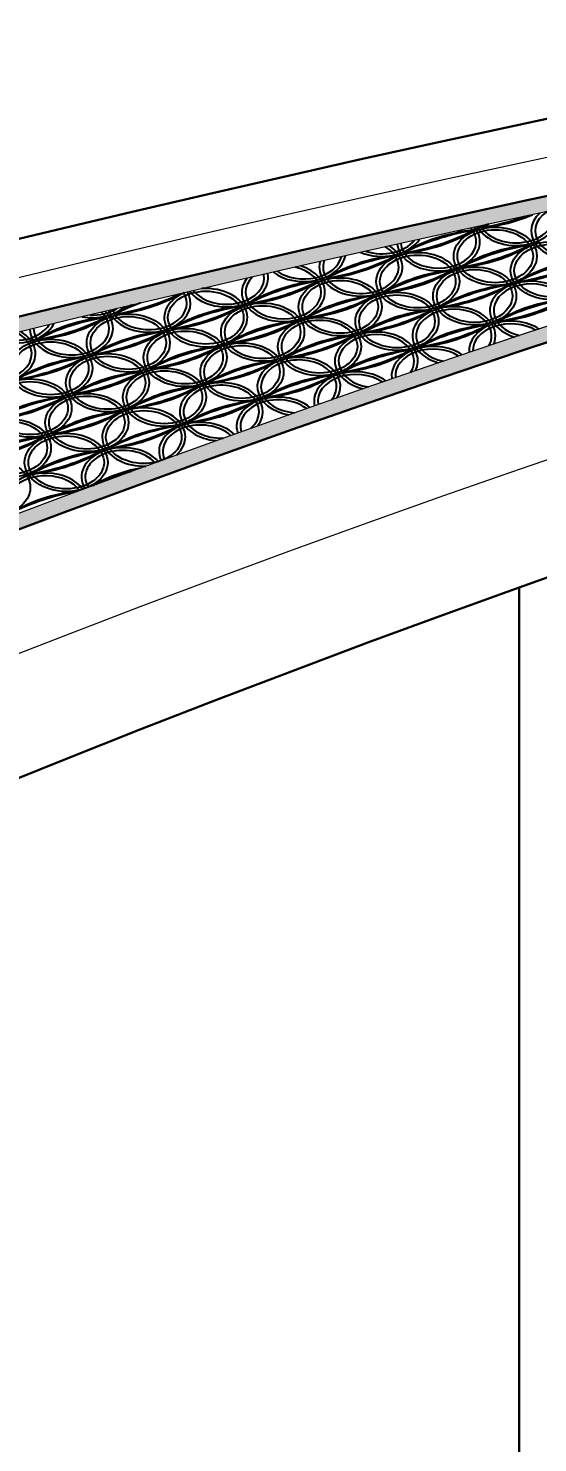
# Model space of a CAD drawing. Header units: millimetres. Extents: x 4628 to 974470, y 12613 to 383573.
# Drawn here: x 522099 to 528835, y 329766 to 348467 of the extents above; entities that cross this region are included whole.
import ezdxf

# ---------------------------------------------------------------- set-up
doc = ezdxf.new("R2010")
doc.units = ezdxf.units.MM
doc.linetypes.add('CENTER', pattern=[2, 1.25, -0.25, 0.25, -0.25])
for name, color, linetype, lineweight in [('标注', 3, 'Continuous', 18), ('桥 中心线', 5, 'CENTER', 15), ('桥 构造粗实', 1, 'Continuous', 30)]:
    doc.layers.add(name, color=color, linetype=linetype, lineweight=lineweight)
doc.styles.add('仿宋字', font='', dxfattribs={"width": 0.7})
doc.styles.get('仿宋字').set_extended_font_data('仿宋_GB2312')
doc.dimstyles.new('750', dxfattribs={"dimscale": 0, "dimtxt": 2.5, "dimasz": 1, "dimexe": 1, "dimexo": 1, "dimgap": 0, "dimtad": 0, "dimdec": 0, "dimlfac": 0.1, "dimrnd": 0.1, "dimzin": 12, "dimdsep": 46, "dimtxsty": '仿宋字', "dimblk": 'OBLIQUE', "dimcen": -1, "dimclrd": 256, "dimclre": 256, "dimclrt": 256, "dimadec": 4, "dimazin": 0, "dimtp": 2, "dimtm": 3, "dimtfac": 0.5, "dimtdec": 0, "dimtmove": 2, "dimatfit": 3, "dimldrblk": 'OBLIQUE', "dimfxl": 3, "dimfxlon": 1, "dimtvp": 0.7, "dimtolj": 1, "dimtzin": 12, "dimarcsym": 0})

# ---------------------------------------------------------------- blocks, each defined once
blk = doc.blocks.new('_Oblique')
at = {"color": 0, "linetype": 'ByBlock', "lineweight": -2}
blk.add_line((-0.5, -0.5), (0.5, 0.5), dxfattribs=at)
blk = doc.blocks.new('*D94')
at = {"layer": 'Defpoints', "color": 0}
for p in [(663589, 354869), (663589, 320810), (501589, 320390)]:
    blk.add_point(p, dxfattribs=at)
at = {"layer": '标注', "lineweight": -2}
for p, q in [((501589, 352869), (501589, 355869)), ((663589, 352869), (663589, 355869)), ((501589, 354869), (663589, 354869))]:
    blk.add_line(p, q, dxfattribs=at)
at = {"layer": '标注', "lineweight": -2, "xscale": 1000.0000020837, "yscale": 1000.0000020837, "zscale": 1000.0000020837, "rotation": 180}
blk.add_blockref('_Oblique', (501589, 354869), dxfattribs=at)
at = {"layer": '标注', "lineweight": -2, "xscale": 1000.0000020837, "yscale": 1000.0000020837, "zscale": 1000.0000020837}
blk.add_blockref('_Oblique', (663589, 354869), dxfattribs=at)
at = {"layer": '标注', "insert": (582589, 356619), "char_height": 2500, "attachment_point": 5, "style": '仿宋字'}
blk.add_mtext('\\A1;18×900', dxfattribs=at)
blk = doc.blocks.new('332323')
at = {"color": 8}
for centre, major_axis, start_param, end_param in [((48360, 24702), (550, 0), 2.482455, 7.5337), ((47608, 24894), (-550, 0), 6.643851, 9.662462), ((47608, 24894), (-500, 0), 6.649837, 9.656655), ((46923, 25922), (1697, 0), -1.433605, -1.009553), ((46570, 26451), (-2505, 0), 1.806196, 2.050687), ((48360, 24702), (500, 0), 2.322454, 7.693701), ((46583, 24559), (-550, 0), 6.372026, 9.945452), ((46583, 24559), (-500, 0), 6.349898, 9.967849), ((47268, 23530), (1697, 0), 1.707987, 2.30627), ((47620, 23001), (-2505, 0), -1.335396, -0.933532), ((45897, 25587), (-1697, 0), 1.707987, 2.30627), ((45545, 26116), (-2505, 0), 1.806196, 2.208061), ((47334, 24367), (-550, 0), 3.141593, 9.424778), ((46856, 25085), (-550, 0), 7.80659, 8.503155), ((47334, 24367), (-500, 0), 3.141593, 9.424778), ((48645, 23336), (-2505, 0), -0.978329, -0.933532), ((48293, 23865), (1697, 0), 2.254888, 2.30627), ((45557, 24224), (-550, 0), 6.094327, 10.234607), ((45831, 24750), (550, 0), 4.186087, 5.854132), ((45831, 24750), (500, 0), 4.280299, 5.759529), ((48019, 23339), (-1697, 0), -1.433605, -0.835323), ((48372, 22810), (-2505, 0), -1.335396, -0.933532), ((46649, 25396), (-1697, 0), 1.707987, 2.30627), ((46297, 25925), (2505, 0), -1.335396, -0.933532), ((44805, 24416), (550, 0), 3.882573, 6.169071), ((44805, 24416), (500, 0), 3.92827, 6.123279), ((45557, 24224), (-500, 0), 6.038813, 10.290619), ((46242, 23196), (1697, 0), 1.707987, 2.30627), ((46595, 22667), (-2505, 0), -1.335396, -0.933532), ((44872, 25253), (1697, 0), -1.433605, -0.835323), ((44520, 25781), (-2505, 0), 1.806196, 2.208061), ((48771, 23147), (-1697, 0), -1.433605, -0.835323), ((49123, 22618), (2505, 0), 1.806196, 2.208061), ((47401, 25204), (1697, 0), -1.433605, -0.835323), ((47049, 25733), (-2505, 0), 1.806196, 2.208061), ((43780, 24081), (-550, 0), 6.771282, 9.574585), ((43780, 24081), (-500, 0), 6.788119, 9.557745), ((44532, 23889), (550, 0), 2.63637, 7.421199), ((44532, 23889), (500, 0), 2.521513, 7.536056), ((46994, 23004), (-1697, 0), -1.433605, -0.835323), ((47346, 22475), (2505, 0), 1.806196, 2.208061), ((45624, 25061), (-1697, 0), 1.707987, 2.30627), ((45271, 25590), (-2505, 0), 1.806196, 2.208061), ((47061, 23841), (-550, 0), 3.141593, 9.424778), ((47061, 23841), (-500, 0), 3.141593, 9.424778), ((43506, 23555), (-550, 0), 5.263471, 11.087552), ((45217, 22861), (1697, 0), 1.707987, 2.30627), ((45569, 22332), (-2505, 0), -1.335396, -0.933532), ((43847, 24918), (-1697, 0), 1.707987, 2.30627), ((43494, 25447), (-2505, 0), 1.806196, 2.208061), ((47746, 22812), (1697, 0), 1.707987, 2.30627), ((48098, 22284), (-2505, 0), -1.335396, -0.933532), ((46375, 24870), (-1697, 0), 1.707987, 2.30627), ((46023, 25398), (2505, 0), -1.335396, -0.933532), ((47812, 23650), (-550, 0), 9.151971, 13.722793), ((47812, 23650), (-500, 0), 9.061545, 13.813219), ((42755, 23746), (-550, 0), 6.540591, 9.816202), ((42755, 23746), (500, 0), 3.392062, 6.681612), ((42069, 24775), (1697, 0), -1.433605, -0.863899), ((41717, 25304), (2505, 0), -1.335396, -0.958759), ((43506, 23555), (-500, 0), 3.141593, 9.424778), ((45969, 22669), (1697, 0), 1.707987, 2.30627), ((46321, 22141), (-2505, 0), -1.335396, -0.933532), ((44598, 24726), (-1697, 0), 1.707987, 2.30627), ((44246, 25255), (2505, 0), -1.335396, -0.933532), ((46035, 23506), (-550, 0), 3.141593, 9.424778), ((46035, 23506), (-500, 0), 3.141593, 9.424778), ((48498, 22621), (1697, 0), 1.707987, 2.30627), ((48850, 22092), (-2505, 0), -1.335396, -0.933532), ((47127, 24678), (-1697, 0), 1.707987, 2.30627), ((46775, 25207), (2505, 0), -1.335396, -0.933532), ((41729, 23412), (-550, 0), 6.317521, 10.050211), ((41729, 23412), (-500, 0), 6.286721, 10.081165), ((42003, 23938), (-550, 0), 7.608156, 8.753099), ((42481, 23220), (-550, 0), 3.141593, 9.424778), ((42003, 23938), (-500, 0), 7.789871, 8.571384), ((42481, 23220), (-500, 0), 3.141593, 9.424778), ((43792, 22189), (2505, 0), 2.044672, 2.208061), ((43440, 22718), (-1697, 0), -1.008124, -0.835323), ((44192, 22526), (1697, 0), 1.707987, 2.30627), ((44544, 21997), (-2505, 0), -1.335396, -0.933532), ((42821, 24583), (-1697, 0), 1.707987, 2.30627), ((42469, 25112), (2505, 0), -1.335396, -0.933532), ((46720, 22478), (-1697, 0), -1.433605, -0.835323), ((47073, 21949), (-2505, 0), -1.335396, -0.933532), ((45350, 24535), (-1697, 0), 1.707987, 2.30627), ((44998, 25064), (2505, 0), -1.335396, -0.933532), ((46787, 23315), (550, 0), 5.989936, 10.616389), ((46787, 23315), (500, 0), 5.893797, 10.712512), ((40978, 23603), (550, 0), 4.146889, 5.943022), ((40978, 23603), (500, 0), 4.228591, 5.860699), ((42414, 22383), (1697, 0), 1.707987, 2.30627), ((42767, 21854), (-2505, 0), -1.335396, -0.933532), ((41044, 24440), (1697, 0), -1.433605, -0.835323), ((40692, 24969), (2505, 0), -1.335396, -0.933532), ((43233, 23028), (-550, 0), 3.141593, 9.424778), ((44943, 22335), (-1697, 0), -1.433605, -0.835323), ((45296, 21806), (2505, 0), 1.806196, 2.208061), ((43573, 24392), (-1697, 0), 1.707987, 2.30627), ((43221, 24921), (-2505, 0), 1.806196, 2.208061), ((45762, 22980), (550, 0), 5.947139, 10.673794), ((47472, 22286), (-1697, 0), -1.433605, -0.835323), ((47824, 21757), (2505, 0), 1.806196, 2.208061), ((46102, 24343), (1697, 0), -1.433605, -0.835323), ((45750, 24872), (-2505, 0), 1.806196, 2.208061), ((47539, 23123), (550, 0), 0.818177, 3.216525), ((47539, 23123), (500, 0), 0.858022, 3.176932), ((40704, 23077), (-550, 0), 6.089678, 10.289143), ((40704, 23077), (-500, 0), 6.029961, 10.349186), ((43166, 22191), (-1697, 0), -1.433605, -0.835323), ((43518, 21663), (-2505, 0), -1.335396, -0.933532), ((41796, 24249), (-1697, 0), 1.707987, 2.30627), ((41444, 24777), (-2505, 0), 1.806196, 2.208061), ((43985, 22837), (-550, 0), 3.141593, 9.424778), ((45695, 22143), (-1697, 0), -1.433605, -0.835323), ((46047, 21614), (-2505, 0), -1.335396, -0.933532), ((44325, 24200), (-1697, 0), 1.707987, 2.30627), ((43972, 24729), (-2505, 0), 1.806196, 2.208061), ((45762, 22980), (500, 0), 5.83964, 10.781293), ((46513, 22789), (-550, 0), 3.936782, 6.396044), ((42141, 21857), (1697, 0), 1.707987, 2.30627), ((42493, 21328), (-2505, 0), -1.335396, -0.933532), ((40770, 23914), (-1697, 0), 1.707987, 2.30627), ((40418, 24443), (-2505, 0), 1.806196, 2.208061), ((42207, 22694), (-550, 0), 3.141593, 9.424778), ((42207, 22694), (-500, 0), 3.141593, 9.424778), ((43918, 22000), (-1697, 0), -1.433605, -0.835323), ((44270, 21471), (2505, 0), 1.806196, 2.208061), ((42548, 24057), (-1697, 0), 1.707987, 2.30627), ((42195, 24586), (-2505, 0), 1.806196, 2.208061), ((43985, 22837), (-500, 0), 3.141593, 9.424778), ((44736, 22645), (550, 0), 5.878476, 10.756975), ((44736, 22645), (500, 0), 5.750265, 10.885186), ((46447, 21952), (1697, 0), 1.707987, 2.30627), ((46799, 21423), (-2505, 0), -1.335396, -0.933532), ((45076, 24009), (-1697, 0), 1.707987, 2.30627), ((44724, 24538), (2505, 0), -1.335396, -0.933532), ((46513, 22789), (-500, 0), 3.97308, 6.360022), ((42893, 21665), (1697, 0), 1.707987, 2.30627), ((43245, 21136), (-2505, 0), -1.335396, -0.933532), ((41522, 23722), (1697, 0), -1.433605, -0.835323), ((41170, 24251), (2505, 0), -1.335396, -0.933532), ((42959, 22502), (-550, 0), 3.141593, 9.424778), ((42959, 22502), (-500, 0), 3.141593, 9.424778), ((44670, 21808), (1697, 0), 1.707987, 2.30627), ((45022, 21280), (-2505, 0), -1.335396, -0.933532), ((43299, 23866), (-1697, 0), 1.707987, 2.30627), ((42947, 24394), (2505, 0), -1.335396, -0.933532), ((45488, 22454), (550, 0), 0.756413, 3.307982), ((45488, 22454), (500, 0), 0.787493, 3.277188), ((43644, 21474), (-1697, 0), -1.433605, -0.835323), ((43997, 20945), (2505, 0), 1.806196, 2.208061), ((42274, 23531), (1697, 0), -1.433605, -0.835323), ((41922, 24060), (2505, 0), -1.335396, -0.933532), ((43711, 22311), (-550, 0), 8.91752, 14.015529), ((43711, 22311), (500, 0), 5.604909, 11.044955), ((45421, 21617), (1697, 0), 1.707987, 2.30627), ((45774, 21088), (-2505, 0), -1.335396, -0.933532), ((44051, 23674), (-1697, 0), 1.707987, 2.30627), ((43699, 24203), (2505, 0), -1.335396, -0.933532), ((41867, 21331), (-1697, 0), -1.433605, -0.835323), ((42219, 20802), (-2505, 0), -1.335396, -0.933532), ((40497, 23388), (1697, 0), -1.433605, -0.835323), ((40145, 23916), (-2505, 0), 1.806196, 2.208061), ((41934, 22168), (-500, 0), 3.141593, 9.424778), ((44396, 21282), (-1697, 0), -1.433605, -0.835323), ((44748, 20753), (2505, 0), 1.806196, 2.208061), ((43026, 23339), (1697, 0), -1.433605, -0.835323), ((42673, 23868), (-2505, 0), 1.806196, 2.208061), ((44463, 22119), (-550, 0), 3.844214, 6.517943), ((44463, 22119), (500, 0), 0.727049, 3.352209), ((42619, 21139), (-1697, 0), -1.433605, -0.835323), ((42971, 20610), (-2505, 0), -1.335396, -0.933532), ((41249, 23196), (-1697, 0), 1.707987, 2.30627), ((40896, 23725), (-2505, 0), 1.806196, 2.208061), ((42686, 21976), (-550, 0), 8.758485, 14.188871), ((42686, 21976), (-500, 0), 3.141593, 9.424778), ((43371, 20947), (1697, 0), 1.707987, 2.30627), ((43723, 20419), (-2505, 0), -1.335396, -0.933532), ((42000, 23005), (1697, 0), -1.433605, -0.835323), ((41648, 23533), (2505, 0), -1.335396, -0.933532), ((43437, 21785), (-550, 0), 3.776077, 6.600486), ((43437, 21785), (-500, 0), 3.792602, 6.584243), ((41594, 20804), (1697, 0), 1.707987, 2.30627), ((41946, 20275), (-2505, 0), -1.335396, -0.933532), ((40223, 22861), (-1697, 0), 1.707987, 2.30627), ((39871, 23390), (-2505, 0), 1.806196, 2.208061), ((42412, 21450), (550, 0), 0.552383, 3.555243), ((42345, 20613), (-1697, 0), -1.433605, -0.835323), ((42698, 20084), (-2505, 0), -1.335396, -0.933532), ((40975, 22670), (1697, 0), -1.433605, -0.835323), ((40623, 23199), (-2505, 0), 1.806196, 2.208061), ((42412, 21450), (500, 0), 0.559827, 3.548073), ((40635, 21307), (-550, 0), 3.141593, 9.424778), ((43097, 20421), (-1697, 0), -1.298906, -0.873652), ((43449, 19892), (-2505, 0), -1.191411, -0.979775), ((41387, 21115), (550, 0), 0.456202, 3.665524), ((41387, 21115), (500, 0), 0.453301, 3.668693), ((42072, 20087), (1697, 0), 1.722947, 2.30627), ((42424, 19558), (-2505, 0), -1.32132, -0.933532)]:
    blk.add_ellipse(centre, major_axis=major_axis, ratio=0.7, start_param=start_param, end_param=end_param, dxfattribs=at)
for centre, major_axis in [((48086, 24176), (550, 0)), ((48086, 24176), (500, 0)), ((46309, 24033), (550, 0)), ((46309, 24033), (500, 0)), ((45284, 23698), (550, 0)), ((45284, 23698), (500, 0)), ((44258, 23363), (550, 0)), ((44258, 23363), (500, 0)), ((43233, 23028), (500, 0)), ((45010, 23172), (550, 0)), ((45010, 23172), (500, 0)), ((41456, 22885), (550, 0)), ((41456, 22885), (500, 0)), ((41182, 22359), (550, 0)), ((41182, 22359), (500, 0)), ((41934, 22168), (550, 0)), ((40908, 21833), (550, 0)), ((40908, 21833), (500, 0)), ((41660, 21641), (550, 0)), ((41660, 21641), (500, 0))]:
    blk.add_ellipse(centre, major_axis=major_axis, ratio=0.7, dxfattribs=at)

msp = doc.modelspace()

# ---------------------------------------------------------------- hatches: boundary and pattern name
h = msp.add_hatch(color=8)
h.paths.add_polyline_path([(465800, 324759.2), (466798.6, 325222.9), (467797.1, 325682.5), (468795.6, 326138.2), (469794.1, 326589.9), (470792.5, 327037.6), (471791, 327481.3), (472789.5, 327921.1), (473788, 328356.8), (474786.4, 328788.6), (475784.9, 329216.4), (476783.3, 329640.2), (477781.8, 330060.1), (478780.2, 330475.9), (479778.6, 330887.8), (480777, 331295.7), (481775.4, 331699.6), (482773.8, 332099.5), (483772.2, 332495.4), (484770.6, 332887.4), (485769, 333275.4), (486767.4, 333659.4), (487765.8, 334039.4), (488764.1, 334415.4), (489762.5, 334787.4), (490760.9, 335155.5), (491759.2, 335519.6), (492757.5, 335879.7), (493755.9, 336235.8), (494754.2, 336588), (495752.5, 336936.1), (496750.9, 337280.3), (497749.2, 337620.5), (498747.5, 337956.7), (499745.8, 338289), (500744.1, 338617.2), (501742.3, 338941.5), (502740.6, 339261.8), (503738.9, 339578.1), (504737.2, 339890.4), (505735.4, 340198.8), (506733.7, 340503.1), (507731.9, 340803.5), (508730.2, 341100), (509728.4, 341392.4), (510726.6, 341680.8), (511724.9, 341965.3), (512723.1, 342245.8), (513721.3, 342522.3), (514719.5, 342794.8), (515717.7, 343063.4), (516715.9, 343327.9), (517714.1, 343588.5), (518712.3, 343845.1), (519710.5, 344097.8), (520708.7, 344346.4), (521706.8, 344591.1), (522705, 344831.8), (523703.2, 345068.5), (524701.3, 345301.2), (525699.5, 345530), (526697.6, 345754.8), (527695.8, 345975.6), (528693.9, 346192.4), (529692.1, 346405.2), (530690.2, 346614.1), (531688.3, 346818.9), (532686.4, 347019.8), (533684.6, 347216.8), (534682.7, 347409.7), (535680.8, 347598.7), (536678.9, 347783.6), (537677, 347964.6), (538675.1, 348141.7), (539496, 348284, -0.9291183), (539640.6, 347499.4), (539588.7, 347485.8), (538588.7, 347218.1), (537588.7, 346944), (536588.7, 346663.5), (535588.7, 346376.8), (534588.7, 346083.7), (533588.7, 345784.3), (532588.7, 345478.5), (531588.7, 345166.4), (530588.7, 344848), (529588.7, 344523.2), (528588.7, 344192.1), (527588.7, 343854.7), (526588.7, 343510.9), (525588.7, 343160.8), (524588.7, 342804.4), (523588.7, 342441.7), (522588.7, 342072.6), (521588.7, 341697.2), (520588.7, 341315.5), (519588.7, 340927.5), (518588.7, 340533.1), (517588.7, 340132.4), (516588.7, 339725.3), (515588.7, 339312), (514588.7, 338892.3), (513588.7, 338466.3), (512588.7, 338034), (511588.7, 337595.4), (510588.7, 337150.4), (509588.7, 336699.1), (508588.7, 336241.5), (507588.7, 335777.6), (506588.7, 335307.3), (505588.7, 334830.8), (504588.7, 334347.9), (503588.7, 333858.7), (502588.7, 333363.1), (501588.7, 332861.3), (500588.7, 332353.1), (499588.7, 331838.7), (498588.7, 331317.9), (497588.7, 330790.8), (496588.7, 330257.3), (495588.7, 329717.6), (494588.7, 329171.5), (493588.7, 328619.2), (492588.7, 328060.5), (491588.7, 327495.5), (490588.7, 326924.1), (489588.7, 326346.5), (488588.7, 325762.6), (487588.7, 325172.3), (486588.7, 324575.7), (485588.7, 323972.8), (484588.7, 323363.6), (483588.7, 322748.1), (483332.9, 322589), (462593.2, 322399.9, -0.7595159), (462379.6, 323140.4), (462804.5, 323344.4), (463803, 323820), (464801.5, 324291.6)])
h.paths.add_polyline_path([(483483.5, 322918.2), (483274.9, 322788.5), (462591.3, 322599.9, -0.7425297), (462477.3, 322965.4), (462890.8, 323164), (463888.7, 323639.3), (464886.6, 324110.6), (465884.6, 324578), (466882.5, 325041.3), (467880.4, 325500.7), (468878.3, 325956.1), (469876.2, 326407.5), (470874.1, 326855), (471871.9, 327298.4), (472869.8, 327737.9), (473867.6, 328173.4), (474865.5, 328604.9), (475863.3, 329032.4), (476861.1, 329456), (477859, 329875.6), (478856.8, 330291.2), (479854.6, 330702.8), (480852.4, 331110.4), (481850.1, 331514), (482847.9, 331913.7), (483845.7, 332309.4), (484843.4, 332701.1), (485841.1, 333088.8), (486838.9, 333472.6), (487836.6, 333852.3), (488834.3, 334228.1), (489832, 334599.9), (490829.7, 334967.7), (491827.4, 335331.6), (492825.1, 335691.4), (493822.7, 336047.3), (494820.4, 336399.2), (495818.1, 336747.2), (496815.7, 337091.1), (497813.3, 337431.1), (498811, 337767.1), (499808.6, 338099.1), (500806.2, 338427.1), (501803.8, 338751.2), (502801.4, 339071.2), (503799, 339387.3), (504796.5, 339699.4), (505794.1, 340007.6), (506791.7, 340311.7), (507789.2, 340611.9), (508786.8, 340908.1), (509784.3, 341200.3), (510781.8, 341488.6), (511779.3, 341772.9), (512776.8, 342053.1), (513774.3, 342329.5), (514771.8, 342601.8), (515769.3, 342870.1), (516766.8, 343134.5), (517764.3, 343394.9), (518761.7, 343651.4), (519759.2, 343903.8), (520756.7, 344152.3), (521754.1, 344396.8), (522751.5, 344637.3), (523749, 344873.8), (524746.4, 345106.4), (525743.8, 345335), (526741.2, 345559.6), (527738.6, 345780.2), (528736, 345996.8), (529733.4, 346209.5), (530730.8, 346418.2), (531728.2, 346622.9), (532725.5, 346823.7), (533722.9, 347020.5), (534720.3, 347213.3), (535717.6, 347402.1), (536715, 347586.9), (537712.3, 347767.8), (538709.6, 347944.7), (539487.9, 348079.6, -1.0024675), (539590, 347692.9), (539537.6, 347679.2), (538536.4, 347411.1), (537535.3, 347136.7), (536534.2, 346856), (535533, 346568.9), (534531.9, 346275.5), (533530.8, 345975.7), (532529.7, 345669.6), (531528.6, 345357.1), (530527.5, 345038.4), (529526.4, 344713.2), (528525.3, 344381.8), (527524.2, 344044), (526523.2, 343699.9), (525522.1, 343349.4), (524521.1, 342992.6), (523520, 342629.5), (522519, 342260.1), (521517.9, 341884.3), (520516.9, 341502.2), (519515.9, 341113.7), (518514.8, 340718.9), (517513.8, 340317.8), (516512.8, 339910.4), (515511.8, 339496.6), (514510.8, 339076.5), (513509.9, 338650.1), (512508.9, 338217.4), (511507.9, 337778.3), (510506.9, 337332.9), (509506, 336881.2), (508505, 336423.2), (507504.1, 335958.8), (506503.2, 335488.1), (505502.2, 335011.1), (504501.3, 334527.8), (503500.4, 334038.1), (502499.5, 333542.1), (501498.6, 333039.8), (500497.7, 332531.2), (499496.8, 332016.3), (498495.9, 331495), (497495, 330967.5), (496494.2, 330433.6), (495493.3, 329893.4), (494492.4, 329346.8), (493491.6, 328794), (492490.8, 328234.8), (491489.9, 327669.4), (490489.1, 327097.6), (489488.3, 326519.5), (488487.5, 325935), (487486.7, 325344.3), (486485.9, 324747.2), (485485.1, 324143.9), (484484.3, 323534.2)], flags=16)

# ---------------------------------------------------------------- linework, layer by layer
at = {"layer": '桥 中心线', "color": 8, "ltscale": 3000}
msp.add_lwpolyline([(529588.7, 346894.4), (528588.7, 346681.2), (527588.7, 346464), (526588.7, 346242.8), (525588.7, 346017.6), (524588.7, 345788.4), (523588.7, 345555.2), (522588.7, 345318.1), (521588.7, 345076.9), (520588.7, 344831.8), (519588.7, 344582.7), (518588.7, 344329.6), (517588.7, 344072.6), (516588.7, 343811.5), (515588.7, 343546.5), (514588.7, 343277.4), (513588.7, 343004.4), (512588.7, 342727.4), (511588.7, 342446.4), (510588.7, 342161.4), (509588.7, 341872.5), (508588.7, 341579.5)], dxfattribs=at)
at = {"layer": '桥 中心线', "ltscale": 3000}
msp.add_lwpolyline([(529588.7, 342977.1), (528588.7, 342633.7), (527588.7, 342283.8), (526588.7, 341927.6), (525588.7, 341564.9), (524588.7, 341195.9), (523588.7, 340820.4), (522588.7, 340438.4), (521588.7, 340050.1), (520588.7, 339655.3), (519588.7, 339254.2), (518588.7, 338846.6), (517588.7, 338432.6), (516588.7, 338012.1), (515588.7, 337585.3), (514588.7, 337152), (513588.7, 336712.3), (512588.7, 336266.2), (511588.7, 335813.7), (510588.7, 335354.7), (509588.7, 334889.4), (508588.7, 334417.6)], dxfattribs=at)
at = {"layer": '桥 构造粗实'}
msp.add_line((528588.7, 341075.2), (528588.7, 321467.8), dxfattribs=at)
for points in [[(529485.4, 347383.6), (528483.5, 347170), (527481.7, 346952.4), (526479.8, 346730.7), (525478, 346505.1), (524476.1, 346275.5), (523474.3, 346042), (522472.4, 345804.4), (521470.6, 345562.8), (520468.8, 345317.2), (519467, 345067.7), (518465.1, 344814.1), (517463.3, 344556.6), (516461.5, 344295), (515459.7, 344029.5), (514457.9, 343760), (513456.1, 343486.5), (512454.4, 343209), (511452.6, 342927.5), (510450.8, 342642), (509449, 342352.6), (508447.3, 342059.1)], [(529692.1, 346405.2), (528693.9, 346192.4), (527695.8, 345975.6), (526697.6, 345754.8), (525699.5, 345530), (524701.3, 345301.2), (523703.2, 345068.5), (522705, 344831.8), (521706.8, 344591.1), (520708.7, 344346.4), (519710.5, 344097.8), (518712.3, 343845.1), (517714.1, 343588.5), (516715.9, 343327.9), (515717.7, 343063.4), (514719.5, 342794.8), (513721.3, 342522.3), (512723.1, 342245.8), (511724.9, 341965.3), (510726.6, 341680.8), (509728.4, 341392.4), (508730.2, 341100)], [(529588.7, 344523.2), (528588.7, 344192.1), (527588.7, 343854.7), (526588.7, 343510.9), (525588.7, 343160.8), (524588.7, 342804.4), (523588.7, 342441.7), (522588.7, 342072.6), (521588.7, 341697.2), (520588.7, 341315.5), (519588.7, 340927.5), (518588.7, 340533.1), (517588.7, 340132.4), (516588.7, 339725.3), (515588.7, 339312), (514588.7, 338892.3), (513588.7, 338466.3), (512588.7, 338034), (511588.7, 337595.4), (510588.7, 337150.4), (509588.7, 336699.1), (508588.7, 336241.5)], [(529588.7, 344523.2), (528588.7, 344192.1), (527588.7, 343854.7), (526588.7, 343510.9), (525588.7, 343160.8), (524588.7, 342804.4), (523588.7, 342441.7), (522588.7, 342072.6), (521588.7, 341697.2), (520588.7, 341315.5), (519588.7, 340927.5), (518588.7, 340533.1), (517588.7, 340132.4), (516588.7, 339725.3), (515588.7, 339312), (514588.7, 338892.3), (513588.7, 338466.3), (512588.7, 338034), (511588.7, 337595.4), (510588.7, 337150.4), (509588.7, 336699.1), (508588.7, 336241.5)], [(529588.7, 341430.9), (528588.7, 341075.2), (527588.7, 340713), (526588.7, 340344.3), (525588.7, 339969), (524588.7, 339587.3), (523588.7, 339199), (522588.7, 338804.2), (521588.7, 338403), (520588.7, 337995.2), (519588.7, 337580.9), (518588.7, 337160.1), (517588.7, 336732.7), (516588.7, 336298.9), (515588.7, 335858.6), (514588.7, 335411.7), (513588.7, 334958.3), (512588.7, 334498.4), (511588.7, 334032), (510588.7, 333559.1), (509588.7, 333079.7), (508588.7, 332593.7)]]:
    msp.add_lwpolyline(points, dxfattribs=at)
at = {"layer": '桥 构造粗实', "color": 252, "lineweight": 15}
for points in [[(529733.4, 346209.5), (528736, 345996.8), (527738.6, 345780.2), (526741.2, 345559.6), (525743.8, 345335), (524746.4, 345106.4), (523749, 344873.8), (522751.5, 344637.3), (521754.1, 344396.8), (520756.7, 344152.3), (519759.2, 343903.8), (518761.7, 343651.4), (517764.3, 343394.9), (516766.8, 343134.5), (515769.3, 342870.1), (514771.8, 342601.8), (513774.3, 342329.5), (512776.8, 342053.1), (511779.3, 341772.9), (510781.8, 341488.6), (509784.3, 341200.3), (508786.8, 340908.1), (507789.2, 340611.9)], [(529526.4, 344713.2), (528525.3, 344381.8), (527524.2, 344044), (526523.2, 343699.9), (525522.1, 343349.4), (524521.1, 342992.6), (523520, 342629.5), (522519, 342260.1), (521517.9, 341884.3), (520516.9, 341502.2), (519515.9, 341113.7), (518514.8, 340718.9), (517513.8, 340317.8), (516512.8, 339910.4), (515511.8, 339496.6), (514510.8, 339076.5), (513509.9, 338650.1), (512508.9, 338217.4), (511507.9, 337778.3), (510506.9, 337332.9), (509506, 336881.2), (508505, 336423.2)]]:
    msp.add_lwpolyline(points, dxfattribs=at)

# ---------------------------------------------------------------- block references
msp.add_blockref('332323', (480940, 321086.5))

# ---------------------------------------------------------------- dimensions: what is measured, and where the dimension line sits
at = {"layer": '标注'}
dim = msp.add_linear_dim(base=(663588.7, 354868.6), p1=(501588.7, 320389.9), p2=(663588.7, 320809.5), text='18×900', dimstyle='750', override={"dimscale": 1000.000002, "dimfxl": 2}, dxfattribs=at)
dim.commit()
dim.dimension.update_dxf_attribs({"geometry": '*D94', "text_midpoint": (582588.7, 356618.6)})

doc.saveas('drawing.dxf')
